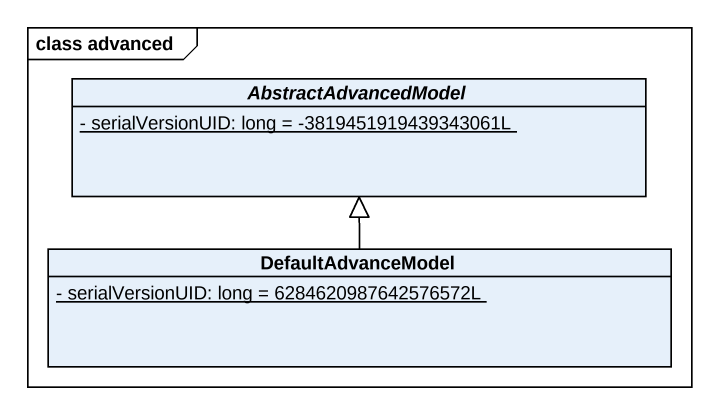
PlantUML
@startuml
mainframe class advanced
hide circle
hide empty members
skinparam classAttributeIconSize 0
abstract class AbstractAdvancedModel {
  {static} - serialVersionUID: long = -3819451919439343061L
}
class DefaultAdvanceModel {
  {static} - serialVersionUID: long = 6284620987642576572L
}
DefaultAdvanceModel -up-|> AbstractAdvancedModel
@enduml
